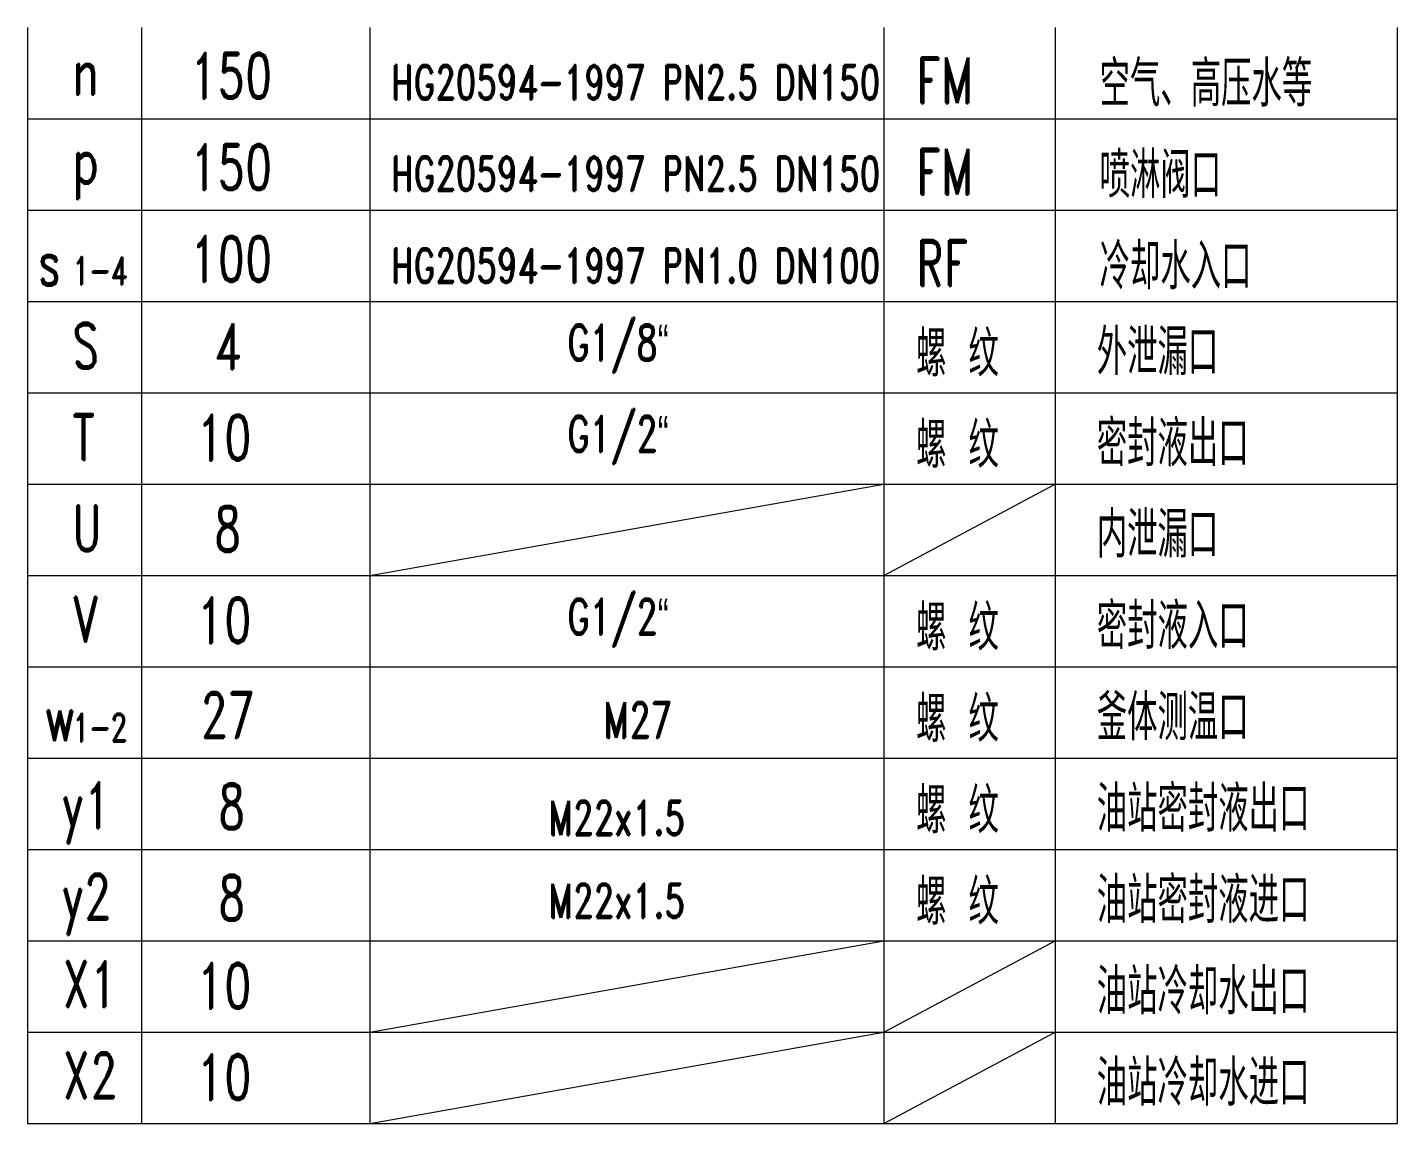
# Model space of a CAD drawing. Header units: millimetres. Extents: x -4 to 1185, y 4 to 845.
# Drawn here: x 776.4 to 929.3, y 307.5 to 429.8 of the extents above; entities that cross this region are included whole.
import ezdxf

# ---------------------------------------------------------------- set-up
doc = ezdxf.new("R2010")
doc.units = ezdxf.units.MM
doc.header["$LTSCALE"] = 20
doc.layers.get('0').update_dxf_attribs({"lineweight": 18})
for name, color, linetype, lineweight in [('A1', 4, 'Continuous', 18), ('DIM_TEXT', 7, 'Continuous', 18), ('M1', 7, 'Continuous', 18)]:
    doc.layers.add(name, color=color, linetype=linetype, lineweight=lineweight)
doc.styles.add('HZ', font='romand.shx', dxfattribs={"width": 0.7, "bigfont": 'hz.shx'})

# ---------------------------------------------------------------- blocks, each defined once
blk = doc.blocks.new('JGB-L')
at = {"color": 4, "linetype": 'Continuous'}
for p, q in [((0, 0), (0, -8)), ((10, 0), (10, -8)), ((30, 0), (30, -8)), ((75, 0), (75, -8)), ((90, 0), (90, -8)), ((120, -8), (120, 0))]:
    blk.add_line(p, q, dxfattribs=at)
at = {"color": 7, "linetype": 'Continuous'}
blk.add_line((0, -8), (120, -8), dxfattribs=at)

msp = doc.modelspace()

# ---------------------------------------------------------------- linework, layer by layer
at = {"layer": 'A1', "color": 7, "linetype": 'Continuous'}
for p, q in [((871.9476, 317.6577), (891.0565, 327.8492)), ((871.9476, 307.4663), (891.0565, 317.6577))]:
    msp.add_line(p, q, dxfattribs=at)
at = {"layer": 'DIM_TEXT', "color": 7, "linetype": 'Continuous'}
for p, q in [((814.6208, 368.6149), (871.9476, 378.8063)), ((871.9476, 368.6149), (891.0565, 378.8063))]:
    msp.add_line(p, q, dxfattribs=at)
at = {"layer": 'M1', "color": 7, "linetype": 'Continuous'}
for p, q in [((814.6208, 317.6577), (871.9476, 327.8492)), ((814.6208, 307.4663), (871.9476, 317.6577))]:
    msp.add_line(p, q, dxfattribs=at)

# ---------------------------------------------------------------- block references
at = {"layer": 'A1', "color": 4, "linetype": 'Continuous', "xscale": 1.27392858, "yscale": 1.27392858, "zscale": 1.27392858}
for p in [(776.403, 429.7634), (776.403, 419.572), (776.403, 409.3806), (776.403, 399.1892), (776.403, 388.9977), (776.403, 378.8063), (776.403, 368.6149), (776.403, 358.4234), (776.403, 348.232), (776.403, 338.0406), (776.403, 327.8492), (776.403, 317.6577)]:
    msp.add_blockref('JGB-L', p, dxfattribs=at)

# ---------------------------------------------------------------- texts
at = {"layer": 'A1', "color": 7, "linetype": 'Continuous', "char_height": 3.12113, "width": 5.383941, "attachment_point": 7, "style": 'HZ'}
for s, insert in [('1-4', (781.4633, 401.0635)), ('1-2', (781.4633, 350.1063))]:
    msp.add_mtext(s, dxfattribs=dict(at, insert=insert))
at = {"layer": 'M1', "color": 7, "linetype": 'Continuous', "attachment_point": 7, "style": 'HZ'}
for s, insert, char_height, width in [('150', (794.5649, 421.8299), 5.09571, 9.172286), ('空气、高压水等', (896.0273, 420.9268), 5.09571, 37.017915), ('n', (781.3737, 422.2815), 5.0957, 2.293071), ('HG20594-1997 PN2.5 DN150', (816.9752, 421.7315), 3.821786, 57.61342), ('FM', (875.5627, 421.3113), 5.09571, 6.879214), ('150', (794.5649, 411.6385), 5.09571, 8.790107), ('FM', (875.5627, 411.1199), 5.09571, 6.879214), ('喷淋阀口', (896.0273, 410.7353), 5.09571, 20.287313), ('p', (781.3737, 410.6342), 5.0957, 2.293071), ('HG20594-1997 PN2.5 DN150', (816.9752, 411.5401), 3.821786, 57.326786), ('100', (794.5649, 401.3801), 5.09571, 9.172286), ('RF', (875.5627, 400.9285), 5.09571, 6.114857), ('冷却水入口', (896.0273, 400.5439), 5.09571, 26.128275), ('s', (777.5428, 400.9663), 5.0957, 2.293071), ('HG20594-1997 PN1.0 DN100', (816.9752, 401.2816), 3.821786, 57.61342), ('S', (781.3737, 391.7072), 5.0957, 2.67525), ('4', (797.2125, 391.6412), 5.0957, 2.67525), ('G1/8“', (836.6213, 391.2557), 4.01052, 15.488304), ('螺 纹', (875.5627, 390.8041), 5.09571, 13.20427), ('外泄漏口', (895.7133, 390.9921), 5.09571, 20.376488), ('G1/2“', (836.6213, 381.0642), 4.01052, 15.488304), ('T', (781.3737, 381.5158), 5.0957, 2.67525), ('10', (795.2929, 381.4498), 5.09571, 5.3505), ('螺 纹', (875.5627, 380.6126), 5.09571, 13.20427), ('密封液出口', (895.7133, 380.8007), 5.09571, 25.50405), ('U', (781.3737, 371.3244), 5.0957, 2.67525), ('8', (797.2125, 371.2583), 5.0957, 2.67525), ('内泄漏口', (895.7133, 370.6093), 5.09571, 19.841438), ('V', (781.3737, 361.1329), 5.0957, 3.057429), ('10', (795.2929, 361.0669), 5.09571, 5.3505), ('G1/2“', (836.6213, 360.6814), 4.01052, 15.488304), ('螺 纹', (875.5627, 360.2298), 5.09571, 13.20427), ('密封液入口', (895.7133, 360.4179), 5.09571, 25.50405), ('27', (795.7073, 350.4899), 5.09571, 6.497036), ('螺 纹', (875.5627, 350.0383), 5.09571, 13.20427), ('釜体测温口', (895.7133, 350.2264), 5.09571, 26.083688), ('w', (778.1913, 350.1467), 5.0957, 3.821786), ('M27', (840.6587, 350.4899), 4.01052, 8.722872), ('y1', (780.2492, 338.7323), 5.09571, 4.968321), ('油站密封液出口', (895.7133, 340.035), 5.09571, 36.249638), ('8', (797.6566, 340.2985), 5.0957, 2.67525), ('螺 纹', (875.5627, 339.8469), 5.09571, 13.20427), ('M22x1.5', (834.5318, 339.6611), 3.82179, 16.338134), ('y2', (780.2492, 328.5409), 5.09571, 6.114857), ('8', (797.6566, 330.1071), 5.0957, 2.67525), ('螺 纹', (875.5627, 329.6555), 5.09571, 13.20427), ('油站密封液进口', (895.7133, 329.8436), 5.09571, 36.427988), ('M22x1.5', (834.5318, 330.4091), 3.82179, 16.338134), ('X1', (780.3388, 320.4775), 5.09571, 5.732679), ('10', (795.2929, 320.3012), 5.09571, 5.3505), ('油站冷却水出口', (895.7133, 319.6521), 5.09571, 36.606338), ('X2', (780.3388, 310.2861), 5.09571, 6.879214), ('10', (795.2929, 310.1098), 5.09571, 5.3505), ('油站冷却水进口', (895.7133, 309.4607), 5.09571, 36.784688)]:
    msp.add_mtext(s, dxfattribs=dict(at, insert=insert, char_height=char_height, width=width))

doc.saveas('drawing.dxf')
